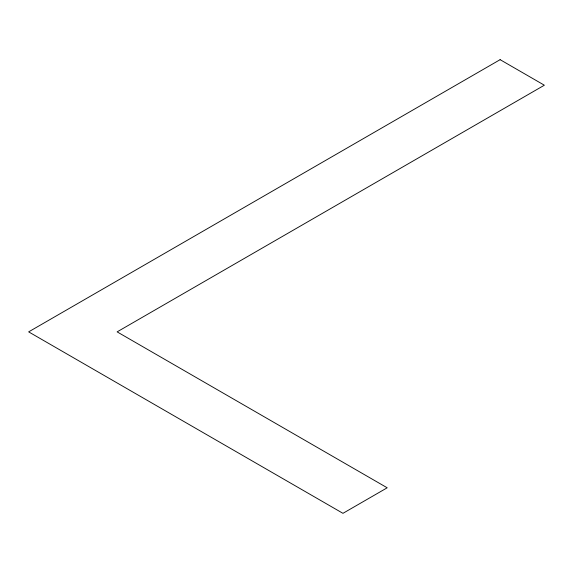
<?xml version="1.0" encoding="UTF-8"?>
<svg xmlns="http://www.w3.org/2000/svg" width="573" height="573" viewBox="0 0 573 573"><rect width="100%" height="100%" fill="white"/><g stroke="black" fill="none" stroke-linecap="round" stroke-linejoin="round"><path stroke-width="0.86" d="M500.114 59.671L28.65 331.867L342.955 513.329L387.198 487.788L117.128 331.867L544.35 85.212L500.114 59.671"/></g></svg>
